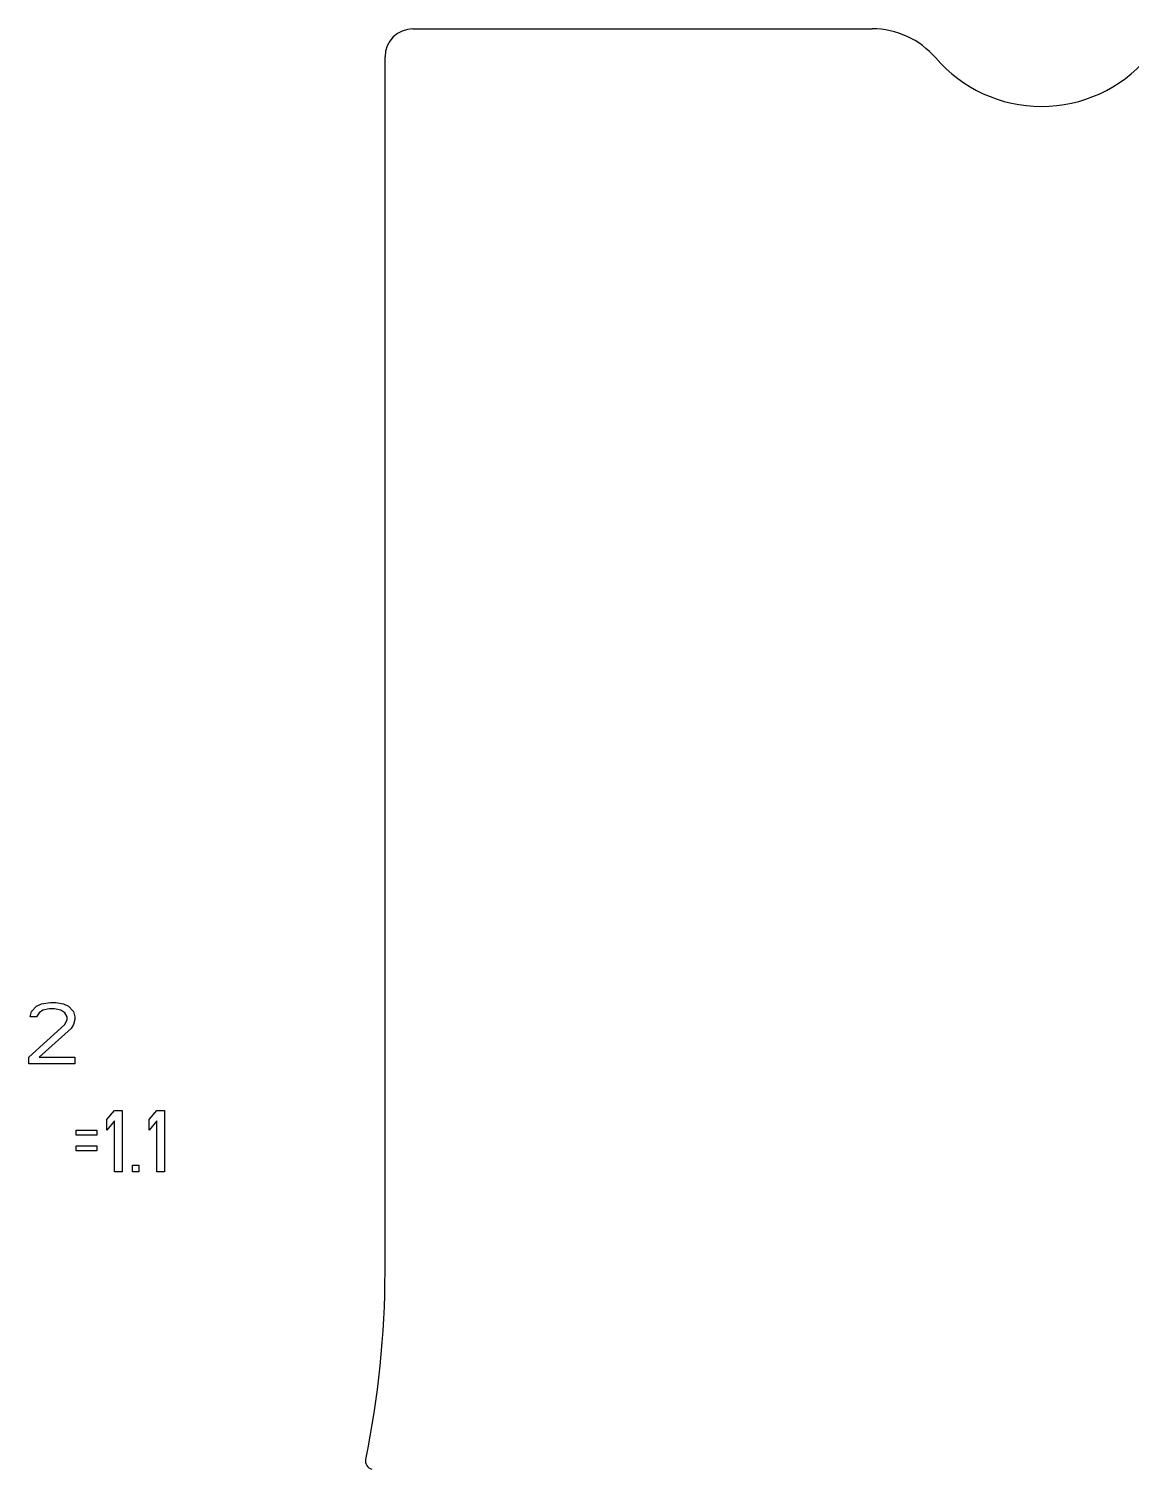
# Model space of a CAD drawing. Header units: millimetres. Extents: x 0 to 594, y 0 to 420.
# Drawn here: x 129.9 to 169.4, y 222.4 to 273.9 of the extents above; entities that cross this region are included whole.
import ezdxf

# ---------------------------------------------------------------- set-up
doc = ezdxf.new("R2010")
doc.units = ezdxf.units.MM
doc.header["$LTSCALE"] = 32.67
doc.layers.get('0').update_dxf_attribs({"linetype": 'CONTINUOUS'})
doc.layers.add('5_CURVES', color=7, linetype='CONTINUOUS')

msp = doc.modelspace()

# ---------------------------------------------------------------- linework, layer by layer
at = {"color": 7, "linetype": 'CONTINUOUS'}
for p, q in [((143.647, 273.933), (160.084, 273.933)), ((142.647, 229.433), (142.647, 272.933))]:
    msp.add_line(p, q, dxfattribs=at)
for centre, radius, start, end in [((143.647, 272.933), 1, 90, 180), ((160.084, 270.933), 3, 40.7304, 90), ((166.147, 276.153), 5, 220.7304, 319.2696), ((109.647, 229.433), 33, 348.2373, 360), ((142.247, 222.644), 0.3, 168.2373, 255.2154)]:
    msp.add_arc(centre, radius, start, end, dxfattribs=at)
at = {"layer": '5_CURVES', "color": 40, "linetype": 'CONTINUOUS'}
for p, q in [((129.987, 238.742), (130.171, 238.929)), ((130.171, 238.929), (130.354, 239.022)), ((130.354, 239.022), (130.675, 239.069)), ((130.629, 238.835), (130.4, 238.788)), ((130.812, 238.835), (130.629, 238.835)), ((130.675, 239.069), (130.858, 239.069)), ((131.041, 238.788), (130.812, 238.835)), ((130.858, 239.069), (131.133, 239.022)), ((131.133, 239.022), (131.316, 238.929)), ((131.316, 238.929), (131.5, 238.742)), ((129.941, 238.554), (129.987, 238.742)), ((130.171, 238.554), (129.941, 238.554)), ((130.262, 238.695), (130.171, 238.554)), ((130.4, 238.788), (130.262, 238.695)), ((131.179, 238.695), (131.041, 238.788)), ((131.271, 238.554), (131.179, 238.695)), ((131.179, 238.274), (131.271, 238.461)), ((131.271, 238.461), (131.271, 238.554)), ((131.5, 238.742), (131.546, 238.554)), ((131.546, 238.461), (131.5, 238.274)), ((131.546, 238.554), (131.546, 238.461)), ((129.896, 237.103), (131.179, 238.274)), ((131.408, 238.133), (130.262, 237.103)), ((131.5, 238.274), (131.408, 238.133)), ((129.896, 236.869), (129.896, 237.103)), ((131.546, 236.869), (129.896, 236.869)), ((130.262, 237.103), (131.546, 237.103)), ((131.546, 237.103), (131.546, 236.869)), ((132.691, 234.874), (132.966, 235.202)), ((132.966, 235.202), (133.241, 235.202)), ((133.241, 235.202), (133.241, 233.002)), ((134.204, 234.874), (134.479, 235.202)), ((134.479, 235.202), (134.754, 235.202)), ((134.754, 235.202), (134.754, 233.002)), ((132.691, 234.5), (132.691, 234.874)), ((132.966, 234.827), (132.691, 234.5)), ((132.966, 233.002), (132.966, 234.827)), ((134.204, 234.5), (134.204, 234.874)), ((134.479, 234.827), (134.204, 234.5)), ((134.479, 233.002), (134.479, 234.827)), ((131.591, 234.313), (131.591, 234.5)), ((131.591, 234.5), (132.325, 234.5)), ((132.325, 234.313), (131.591, 234.313)), ((132.325, 234.5), (132.325, 234.313)), ((131.591, 233.751), (131.591, 233.938)), ((131.591, 233.938), (132.325, 233.938)), ((132.325, 233.751), (131.591, 233.751)), ((132.325, 233.938), (132.325, 233.751)), ((133.608, 233.002), (133.608, 233.236)), ((133.608, 233.236), (133.837, 233.236)), ((133.837, 233.236), (133.837, 233.002)), ((133.241, 233.002), (132.966, 233.002)), ((133.837, 233.002), (133.608, 233.002)), ((134.754, 233.002), (134.479, 233.002))]:
    msp.add_line(p, q, dxfattribs=at)

doc.saveas('drawing.dxf')
